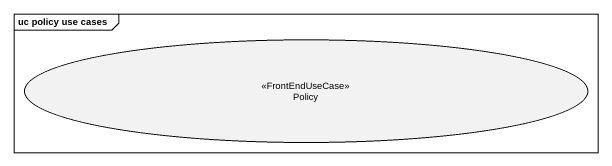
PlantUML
@startuml
mainframe uc policy use cases
usecase Policy <<FrontEndUseCase>>
@enduml
